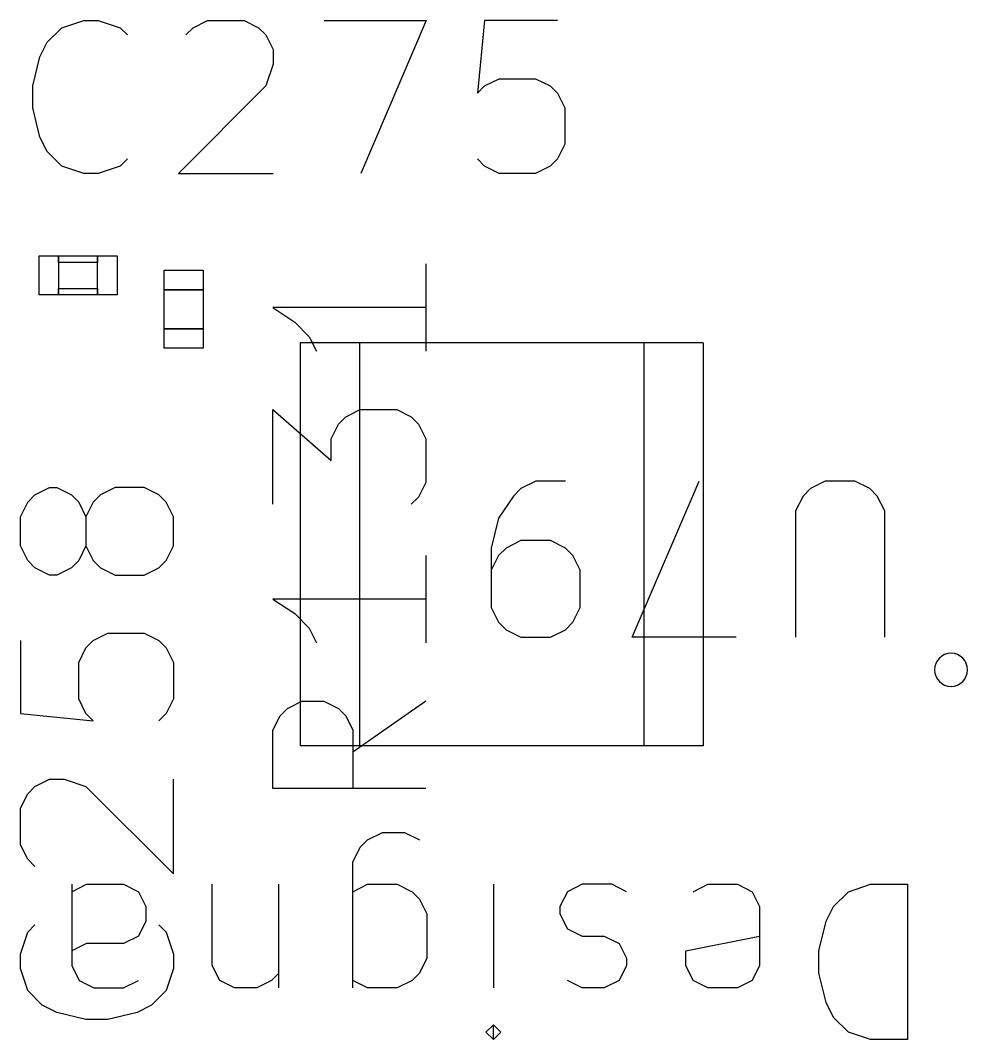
# Model space of a CAD drawing. Header units: millimetres. Extents: x -1 to 260, y -56 to 300.
# Drawn here: x 113.18 to 120.46, y 26.17 to 34 of the extents above; entities that cross this region are included whole.
import ezdxf

# ---------------------------------------------------------------- set-up
doc = ezdxf.new("R2010")
doc.units = ezdxf.units.MM
doc.layers.add('F.Fab', color=9, linetype='CONTINUOUS', true_color=0xafafaf)
doc.layers.add('F.Silkscreen', color=41, linetype='CONTINUOUS', true_color=0xf2eda1)

msp = doc.modelspace()

# ---------------------------------------------------------------- linework, layer by layer
at = {"layer": 'F.Fab', "linetype": 'CONTINUOUS'}
for p, q in [((113.32, 31.89), (113.32, 32.19)), ((113.32, 32.19), (113.47, 32.19)), ((113.47, 32.19), (113.47, 31.89)), ((113.47, 32.14), (113.47, 32.19)), ((113.47, 32.19), (113.77, 32.19)), ((113.77, 32.14), (113.47, 32.14)), ((113.77, 32.19), (113.77, 32.14)), ((113.77, 31.89), (113.77, 32.19)), ((113.77, 32.19), (113.92, 32.19)), ((113.92, 32.19), (113.92, 31.89)), ((114.28, 31.93), (114.28, 32.08)), ((114.28, 32.08), (114.58, 32.08)), ((114.58, 32.08), (114.58, 31.93)), ((113.47, 31.89), (113.32, 31.89)), ((113.47, 31.89), (113.47, 31.94)), ((113.47, 31.94), (113.77, 31.94)), ((113.77, 31.89), (113.47, 31.89)), ((113.77, 31.94), (113.77, 31.89)), ((113.92, 31.89), (113.77, 31.89)), ((114.58, 31.93), (114.28, 31.93)), ((114.28, 31.48), (114.28, 31.63)), ((114.28, 31.63), (114.58, 31.63)), ((114.58, 31.63), (114.58, 31.48)), ((115.325393, 31.523), (115.325393, 28.4242)), ((118.424193, 31.523), (115.325393, 31.523)), ((118.424193, 31.523), (118.424193, 28.4242)), ((114.58, 31.48), (114.28, 31.48)), ((117.022742, 30.401152), (116.965676, 30.344086)), ((117.136872, 30.458217), (117.022742, 30.401152)), ((117.365134, 30.458217), (117.136872, 30.458217)), ((117.878722, 29.259845), (118.39231, 30.458217)), ((119.24829, 30.401152), (119.191224, 30.344086)), ((119.36242, 30.458217), (119.24829, 30.401152)), ((119.590682, 30.458217), (119.36242, 30.458217)), ((119.704812, 30.401152), (119.590682, 30.458217)), ((119.761878, 30.344086), (119.704812, 30.401152)), ((116.965676, 30.344086), (116.851546, 30.17289)), ((119.191224, 30.344086), (119.134159, 30.229956)), ((119.818943, 30.229956), (119.761878, 30.344086)), ((116.851546, 30.17289), (116.79448, 29.944629)), ((119.134159, 30.229956), (119.134159, 29.259845)), ((119.818943, 29.259845), (119.818943, 30.229956)), ((116.79448, 29.944629), (116.79448, 29.488106)), ((116.908611, 29.944629), (116.851546, 29.887564)), ((117.022742, 30.001694), (116.908611, 29.944629)), ((117.251003, 30.001694), (117.022742, 30.001694)), ((117.365134, 29.944629), (117.251003, 30.001694)), ((117.422199, 29.887564), (117.365134, 29.944629)), ((116.851546, 29.887564), (116.79448, 29.773433)), ((117.479264, 29.773433), (117.422199, 29.887564)), ((117.479264, 29.488106), (117.479264, 29.773433)), ((116.79448, 29.488106), (116.851546, 29.373976)), ((117.422199, 29.373976), (117.479264, 29.488106)), ((116.851546, 29.373976), (116.908611, 29.31691)), ((116.908611, 29.31691), (117.022742, 29.259845)), ((117.251003, 29.259845), (117.365134, 29.31691)), ((117.365134, 29.31691), (117.422199, 29.373976)), ((117.022742, 29.259845), (117.251003, 29.259845)), ((118.677637, 29.259845), (117.878722, 29.259845)), ((118.424193, 28.4242), (115.325393, 28.4242))]:
    msp.add_line(p, q, dxfattribs=at)
at = {"layer": 'F.Silkscreen', "linetype": 'CONTINUOUS'}
for p, q in [((113.382644, 33.832297), (113.494695, 33.944347)), ((113.494695, 33.944347), (113.66277, 34.000372)), ((113.66277, 34.000372), (113.77482, 34.000372)), ((113.77482, 34.000372), (113.942896, 33.944347)), ((113.942896, 33.944347), (113.998921, 33.888322)), ((114.447122, 33.888322), (114.503147, 33.944347)), ((114.503147, 33.944347), (114.615198, 34.000372)), ((114.615198, 34.000372), (114.895323, 34.000372)), ((114.895323, 34.000372), (115.007374, 33.944347)), ((115.007374, 33.944347), (115.063399, 33.888322)), ((115.5116, 34.000372), (116.295952, 34.000372)), ((116.295952, 34.000372), (115.791726, 32.823844)), ((116.744153, 34.000372), (116.688128, 33.440121)), ((117.304405, 34.000372), (116.744153, 34.000372)), ((115.063399, 33.888322), (115.119424, 33.776272)), ((113.326619, 33.720247), (113.382644, 33.832297)), ((115.119424, 33.776272), (115.119424, 33.664222)), ((113.270594, 33.496146), (113.326619, 33.720247)), ((115.119424, 33.664222), (115.063399, 33.496146)), ((116.744153, 33.496146), (116.856204, 33.552171)), ((116.856204, 33.552171), (117.136329, 33.552171)), ((117.136329, 33.552171), (117.24838, 33.496146)), ((113.270594, 33.328071), (113.270594, 33.496146)), ((115.063399, 33.496146), (114.391097, 32.823844)), ((116.688128, 33.440121), (116.744153, 33.496146)), ((117.24838, 33.496146), (117.304405, 33.440121)), ((117.304405, 33.440121), (117.36043, 33.328071)), ((113.326619, 33.10397), (113.270594, 33.328071)), ((117.36043, 33.328071), (117.36043, 33.047945)), ((113.382644, 32.99192), (113.326619, 33.10397)), ((113.494695, 32.87987), (113.382644, 32.99192)), ((117.36043, 33.047945), (117.304405, 32.935895)), ((113.998921, 32.935895), (113.942896, 32.87987)), ((116.744153, 32.87987), (116.688128, 32.935895)), ((117.304405, 32.935895), (117.24838, 32.87987)), ((113.66277, 32.823844), (113.494695, 32.87987)), ((113.942896, 32.87987), (113.77482, 32.823844)), ((116.856204, 32.823844), (116.744153, 32.87987)), ((117.24838, 32.87987), (117.136329, 32.823844)), ((113.77482, 32.823844), (113.66277, 32.823844)), ((114.391097, 32.823844), (115.119424, 32.823844)), ((117.136329, 32.823844), (116.856204, 32.823844)), ((116.292692, 32.129405), (116.292692, 31.457103)), ((114.28, 31.63), (114.28, 31.93)), ((114.28, 31.93), (114.58, 31.93)), ((114.58, 31.93), (114.58, 31.63)), ((116.292692, 31.793254), (115.116164, 31.793254)), ((115.116164, 31.793254), (115.284239, 31.681204)), ((115.284239, 31.681204), (115.396289, 31.569153)), ((114.58, 31.63), (114.28, 31.63)), ((115.396289, 31.569153), (115.452315, 31.457103)), ((115.782593, 31.523), (115.782593, 28.4242)), ((117.966993, 31.523), (115.782593, 31.523)), ((117.966993, 31.523), (117.966993, 28.4242)), ((115.116164, 30.280575), (115.116164, 31.008902)), ((115.116164, 31.008902), (115.564365, 30.616726)), ((115.62039, 30.896852), (115.676415, 30.952877)), ((115.676415, 30.952877), (115.788465, 31.008902)), ((115.788465, 31.008902), (116.068591, 31.008902)), ((116.068591, 31.008902), (116.180641, 30.952877)), ((116.180641, 30.952877), (116.236667, 30.896852)), ((115.564365, 30.784801), (115.62039, 30.896852)), ((116.236667, 30.896852), (116.292692, 30.784801)), ((115.564365, 30.616726), (115.564365, 30.784801)), ((116.292692, 30.784801), (116.292692, 30.44865)), ((113.288214, 30.35338), (113.400264, 30.409405)), ((113.400264, 30.409405), (113.456289, 30.409405)), ((113.456289, 30.409405), (113.56834, 30.35338)), ((113.904491, 30.409405), (113.79244, 30.35338)), ((114.128591, 30.409405), (113.904491, 30.409405)), ((114.240641, 30.35338), (114.128591, 30.409405)), ((116.292692, 30.44865), (116.236667, 30.3366)), ((113.232189, 30.297355), (113.288214, 30.35338)), ((113.56834, 30.35338), (113.624365, 30.297355)), ((113.79244, 30.35338), (113.736415, 30.297355)), ((114.296667, 30.297355), (114.240641, 30.35338)), ((116.236667, 30.3366), (116.180641, 30.280575)), ((113.176164, 30.185304), (113.232189, 30.297355)), ((113.624365, 30.297355), (113.68039, 30.185304)), ((113.736415, 30.297355), (113.68039, 30.185304)), ((114.352692, 30.185304), (114.296667, 30.297355)), ((113.176164, 29.961204), (113.176164, 30.185304)), ((113.68039, 30.185304), (113.68039, 29.961204)), ((114.352692, 29.961204), (114.352692, 30.185304)), ((113.232189, 29.849153), (113.176164, 29.961204)), ((113.68039, 29.961204), (113.624365, 29.849153)), ((113.68039, 29.961204), (113.736415, 29.849153)), ((114.296667, 29.849153), (114.352692, 29.961204)), ((116.292692, 29.888399), (116.292692, 29.216097)), ((113.288214, 29.793128), (113.232189, 29.849153)), ((113.400264, 29.737103), (113.288214, 29.793128)), ((113.56834, 29.793128), (113.456289, 29.737103)), ((113.624365, 29.849153), (113.56834, 29.793128)), ((113.736415, 29.849153), (113.79244, 29.793128)), ((113.79244, 29.793128), (113.904491, 29.737103)), ((114.128591, 29.737103), (114.240641, 29.793128)), ((114.240641, 29.793128), (114.296667, 29.849153)), ((113.456289, 29.737103), (113.400264, 29.737103)), ((113.904491, 29.737103), (114.128591, 29.737103)), ((116.292692, 29.552248), (115.116164, 29.552248)), ((115.116164, 29.552248), (115.284239, 29.440198)), ((115.284239, 29.440198), (115.396289, 29.328147)), ((115.396289, 29.328147), (115.452315, 29.216097)), ((113.176164, 29.232877), (113.176164, 28.672625)), ((113.68039, 29.176852), (113.736415, 29.232877)), ((113.736415, 29.232877), (113.848465, 29.288902)), ((113.848465, 29.288902), (114.128591, 29.288902)), ((114.128591, 29.288902), (114.240641, 29.232877)), ((114.240641, 29.232877), (114.296667, 29.176852)), ((113.624365, 29.064801), (113.68039, 29.176852)), ((114.296667, 29.176852), (114.352692, 29.064801)), ((113.624365, 28.784676), (113.624365, 29.064801)), ((114.352692, 29.064801), (114.352692, 28.784676)), ((113.68039, 28.672625), (113.624365, 28.784676)), ((114.352692, 28.784676), (114.296667, 28.672625)), ((115.228214, 28.711871), (115.340264, 28.767896)), ((115.340264, 28.767896), (115.50834, 28.767896)), ((115.50834, 28.767896), (115.62039, 28.711871)), ((116.292692, 28.767896), (115.73244, 28.37572)), ((115.172189, 28.655846), (115.228214, 28.711871)), ((115.62039, 28.711871), (115.676415, 28.655846)), ((113.176164, 28.672625), (113.736415, 28.6166)), ((113.736415, 28.6166), (113.68039, 28.672625)), ((114.296667, 28.672625), (114.240641, 28.6166)), ((115.116164, 28.543795), (115.172189, 28.655846)), ((115.676415, 28.655846), (115.73244, 28.543795)), ((115.116164, 28.095594), (115.116164, 28.543795)), ((115.73244, 28.543795), (115.73244, 28.095594)), ((117.966993, 28.4242), (115.782593, 28.4242)), ((113.288214, 28.112374), (113.400264, 28.168399)), ((113.400264, 28.168399), (113.512315, 28.168399)), ((113.512315, 28.168399), (113.68039, 28.112374)), ((114.352692, 27.440072), (114.352692, 28.168399)), ((113.176164, 27.944298), (113.232189, 28.056349)), ((113.232189, 28.056349), (113.288214, 28.112374)), ((113.68039, 28.112374), (114.352692, 27.440072)), ((116.292692, 28.095594), (115.116164, 28.095594)), ((113.176164, 27.664173), (113.176164, 27.944298)), ((115.844947, 27.700824), (115.958642, 27.757671)), ((115.958642, 27.757671), (116.129185, 27.757671)), ((116.129185, 27.757671), (116.24288, 27.700824)), ((113.232189, 27.552122), (113.176164, 27.664173)), ((115.788099, 27.643976), (115.844947, 27.700824)), ((115.731252, 27.530281), (115.788099, 27.643976)), ((113.288214, 27.496097), (113.232189, 27.552122)), ((115.731252, 26.563871), (115.731252, 27.530281)), ((113.571042, 27.359738), (113.571042, 26.734414)), ((113.571042, 27.302891), (113.684737, 27.359738)), ((113.684737, 27.359738), (113.968975, 27.359738)), ((113.968975, 27.359738), (114.08267, 27.302891)), ((114.651147, 26.734414), (114.651147, 27.359738)), ((115.162775, 26.563871), (115.162775, 27.359738)), ((115.731252, 27.302891), (115.844947, 27.359738)), ((115.844947, 27.359738), (116.072338, 27.359738)), ((116.072338, 27.359738), (116.186033, 27.302891)), ((116.811356, 27.359738), (116.811356, 26.563871)), ((117.493528, 27.359738), (117.379833, 27.302891)), ((117.720919, 27.359738), (117.493528, 27.359738)), ((117.834614, 27.302891), (117.720919, 27.359738)), ((118.346242, 27.302891), (118.459938, 27.359738)), ((118.459938, 27.359738), (118.687328, 27.359738)), ((118.687328, 27.359738), (118.801023, 27.302891)), ((119.540042, 27.302891), (119.710585, 27.359738)), ((119.710585, 27.359738), (119.994823, 27.359738)), ((119.994823, 27.359738), (119.994823, 26.165938)), ((114.08267, 27.302891), (114.139518, 27.189195)), ((116.186033, 27.302891), (116.24288, 27.246043)), ((117.379833, 27.302891), (117.322985, 27.189195)), ((118.801023, 27.302891), (118.857871, 27.189195)), ((119.426347, 27.189195), (119.540042, 27.302891)), ((114.139518, 27.189195), (114.139518, 27.0755)), ((116.24288, 27.246043), (116.299728, 27.132348)), ((117.322985, 27.189195), (117.322985, 27.132348)), ((118.857871, 27.189195), (118.857871, 26.734414)), ((119.3695, 27.0755), (119.426347, 27.189195)), ((116.299728, 27.132348), (116.299728, 26.791262)), ((117.322985, 27.132348), (117.379833, 27.018652)), ((113.232189, 26.991871), (113.288214, 27.047896)), ((114.139518, 27.0755), (114.08267, 26.961805)), ((114.240641, 27.047896), (114.296667, 26.991871)), ((119.312652, 26.84811), (119.3695, 27.0755)), ((113.176164, 26.823795), (113.232189, 26.991871)), ((114.08267, 26.961805), (113.968975, 26.904957)), ((114.296667, 26.991871), (114.352692, 26.823795)), ((117.379833, 27.018652), (117.493528, 26.961805)), ((117.493528, 26.961805), (117.664071, 26.961805)), ((117.664071, 26.961805), (117.777766, 26.904957)), ((118.289395, 26.84811), (118.857871, 26.961805)), ((113.684737, 26.904957), (113.571042, 26.84811)), ((113.968975, 26.904957), (113.684737, 26.904957)), ((117.777766, 26.904957), (117.834614, 26.791262)), ((113.176164, 26.711745), (113.176164, 26.823795)), ((114.352692, 26.823795), (114.352692, 26.711745)), ((118.289395, 26.734414), (118.289395, 26.84811)), ((119.312652, 26.677567), (119.312652, 26.84811)), ((113.571042, 26.734414), (113.627889, 26.620719)), ((114.707994, 26.620719), (114.651147, 26.734414)), ((116.299728, 26.791262), (116.24288, 26.677567)), ((117.834614, 26.734414), (117.777766, 26.620719)), ((117.834614, 26.791262), (117.834614, 26.734414)), ((118.346242, 26.620719), (118.289395, 26.734414)), ((118.857871, 26.734414), (118.801023, 26.620719)), ((113.232189, 26.54367), (113.176164, 26.711745)), ((114.352692, 26.711745), (114.296667, 26.54367)), ((115.162775, 26.677567), (115.105928, 26.620719)), ((116.24288, 26.677567), (116.186033, 26.620719)), ((119.3695, 26.450176), (119.312652, 26.677567)), ((113.627889, 26.620719), (113.741585, 26.563871)), ((113.741585, 26.563871), (113.968975, 26.563871)), ((113.968975, 26.563871), (114.08267, 26.620719)), ((114.82169, 26.563871), (114.707994, 26.620719)), ((114.992233, 26.563871), (114.82169, 26.563871)), ((115.105928, 26.620719), (114.992233, 26.563871)), ((115.844947, 26.563871), (115.731252, 26.620719)), ((116.072338, 26.563871), (115.844947, 26.563871)), ((116.186033, 26.620719), (116.072338, 26.563871)), ((117.493528, 26.563871), (117.379833, 26.620719)), ((117.664071, 26.563871), (117.493528, 26.563871)), ((117.777766, 26.620719), (117.664071, 26.563871)), ((118.459938, 26.563871), (118.346242, 26.620719)), ((118.687328, 26.563871), (118.459938, 26.563871)), ((118.801023, 26.620719), (118.687328, 26.563871)), ((113.344239, 26.431619), (113.232189, 26.54367)), ((114.296667, 26.54367), (114.184616, 26.431619)), ((113.456289, 26.375594), (113.344239, 26.431619)), ((114.184616, 26.431619), (114.072566, 26.375594)), ((119.426347, 26.336481), (119.3695, 26.450176)), ((113.68039, 26.319569), (113.456289, 26.375594)), ((114.072566, 26.375594), (113.848465, 26.319569)), ((119.540042, 26.222786), (119.426347, 26.336481)), ((113.848465, 26.319569), (113.68039, 26.319569)), ((116.811356, 26.279633), (116.754509, 26.222786)), ((116.868204, 26.222786), (116.811356, 26.279633)), ((116.811356, 26.165938), (116.811356, 26.279633)), ((116.754509, 26.222786), (116.811356, 26.165938)), ((116.811356, 26.165938), (116.868204, 26.222786)), ((119.710585, 26.165938), (119.540042, 26.222786)), ((119.994823, 26.165938), (119.710585, 26.165938))]:
    msp.add_line(p, q, dxfattribs=at)
at = {"layer": 'F.Silkscreen'}
for start, end in [(0, 180), (-180, 0)]:
    msp.add_arc((120.329193, 29.0084), 0.127, start, end, dxfattribs=at)

doc.saveas('drawing.dxf')
